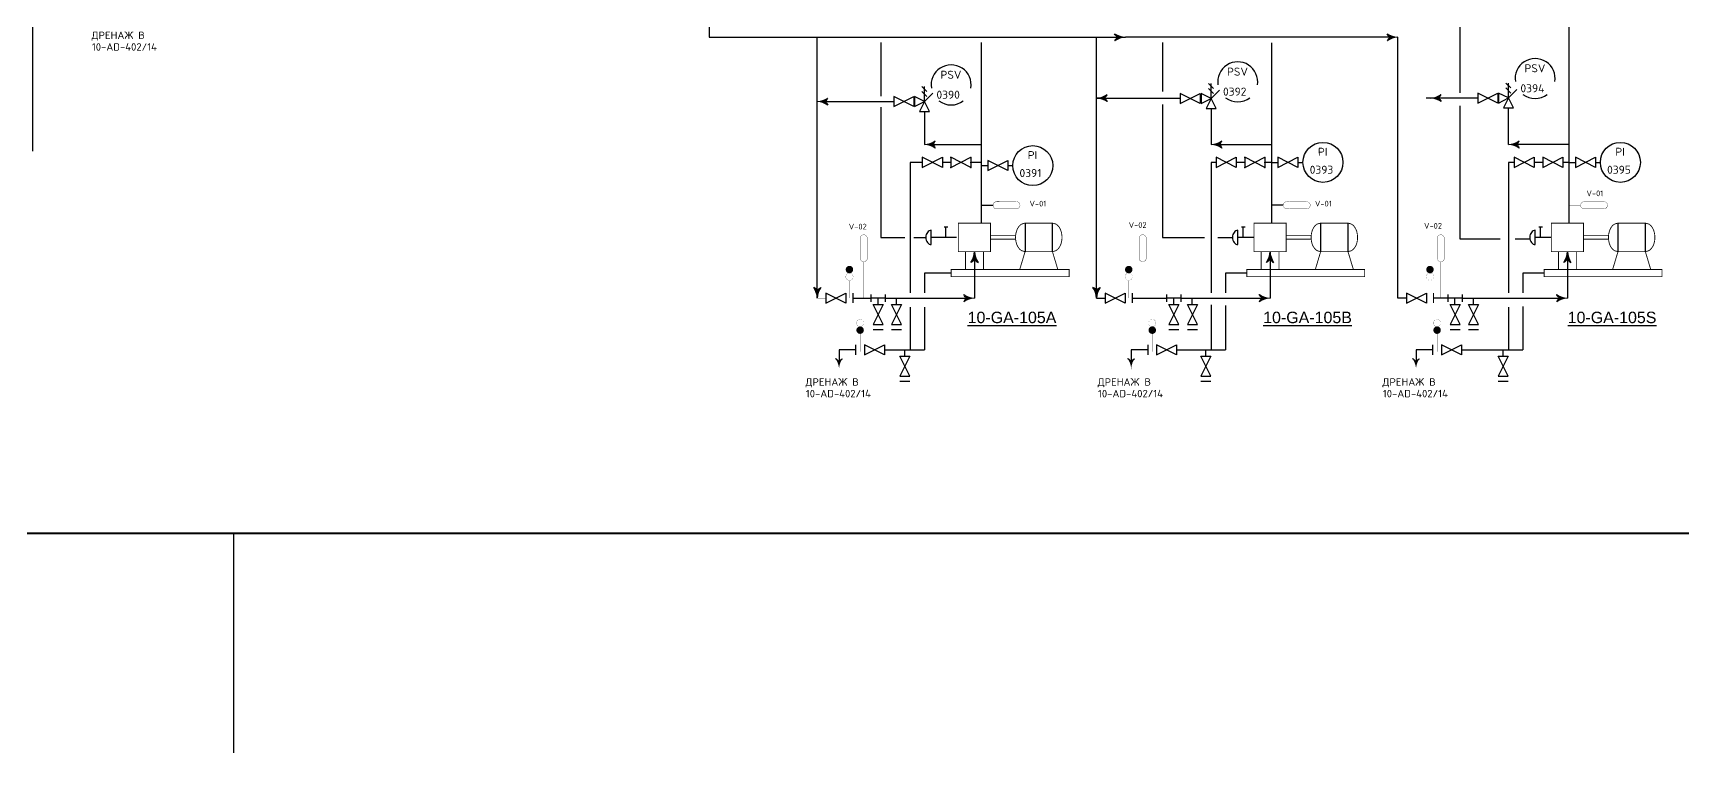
# Model space of a CAD drawing. Extents: x 273 to 369.6, y 155.2 to 188.3.
# Drawn here: x 305.79 to 334.66, y 155.16 to 167.76 of the extents above; entities that cross this region are included whole.
import ezdxf
from ezdxf.enums import TextEntityAlignment as Align

# ---------------------------------------------------------------- set-up
doc = ezdxf.new("R2010")
doc.units = 0
doc.linetypes.add('DASH', pattern=[0.15625, 0.09375, -0.0625])
doc.layers.get('0').update_dxf_attribs({"linetype": 'CONTINUOUS'})
for name, color, linetype in [('IN-ATTRIBS', 7, 'CONTINUOUS'), ('IN-DIM', 163, 'CONTINUOUS'), ('IN-EQUIPMENT', 7, 'CONTINUOUS'), ('IN-INST-TAP', 7, 'CONTINUOUS'), ('IN-MIN-PROC', 7, 'CONTINUOUS'), ('IN-TEXT', 51, 'CONTINUOUS')]:
    doc.layers.add(name, color=color, linetype=linetype)
doc.styles.add('HELV', font='HELV', dxfattribs={"height": 0.15})
doc.styles.add('S1', font='SIMPLEX.shx')
doc.styles.add('SIMPLEX', font='SIMPLEX')

# ---------------------------------------------------------------- blocks, each defined once
blk = doc.blocks.new('VALVTEXT')
at = {"layer": 'IN-ATTRIBS'}
for p in [(0, 0.0625), (0, 0), (0.25, 0.0625), (0.25, 0), (0, -0.0625), (0.25, -0.0625)]:
    blk.add_point(p, dxfattribs=at)
at = {"layer": 'IN-ATTRIBS', "style": 'S1', "flags": 1}
for tag, p in [('IDNUM', (0.125, 0.5625)), ('DWGNO', (0.125, 0.4375)), ('FILENO', (0.125, 0.3125))]:
    blk.add_attdef(tag, text='', height=0.1, dxfattribs=at).set_placement(p, align=Align.CENTER)
at = {"layer": 'IN-ATTRIBS', "style": 'S1'}
for tag, p in [('MODE', (0.125, 0.078125)), ('SIZE', (0.125, -0.1875))]:
    blk.add_attdef(tag, text='', height=0.1, dxfattribs=at).set_placement(p, align=Align.CENTER)

msp = doc.modelspace()

# ---------------------------------------------------------------- linework, layer by layer
at = {"color": 3}
for p, q in [((317.625, 169.521), (317.625, 167.683)), ((332.671, 164.433), (332.671, 168.095)), ((317.625, 167.683), (320.063, 167.683)), ((319.515, 163.245), (319.515, 167.683)), ((320.063, 167.683), (324.529, 167.683)), ((322.39, 164.433), (322.39, 167.591)), ((324.402, 163.245), (324.402, 167.683)), ((324.529, 167.683), (324.906, 167.683)), ((329.346, 167.683), (324.906, 167.683)), ((327.468, 164.433), (327.468, 167.584)), ((329.548, 167.683), (329.346, 167.683)), ((329.673, 163.12), (329.673, 167.683)), ((322.265, 163.808), (322.265, 163.12)), ((327.437, 163.808), (327.437, 163.12)), ((332.64, 163.808), (332.64, 163.12)), ((320.14, 163.12), (320.453, 163.12)), ((320.703, 163.12), (320.453, 163.12)), ((320.703, 163.12), (322.14, 163.12)), ((324.402, 163.12), (324.552, 163.12)), ((325.877, 163.12), (325.627, 163.12)), ((325.877, 163.12), (327.312, 163.12)), ((329.823, 163.12), (329.673, 163.12)), ((330.548, 163.12), (330.298, 163.12)), ((330.798, 163.12), (330.548, 163.12)), ((330.798, 163.12), (332.515, 163.12))]:
    msp.add_line(p, q, dxfattribs=at)
at = {"color": 2}
for p, q in [((326.361, 166.875), (326.449, 166.787)), ((326.405, 166.612), (326.405, 166.875)), ((331.565, 166.883), (331.652, 166.796)), ((331.608, 166.621), (331.608, 166.883)), ((321.215, 166.645), (321.215, 166.47)), ((321.39, 166.558), (321.215, 166.645)), ((321.347, 166.82), (321.434, 166.733)), ((321.347, 166.733), (321.434, 166.645)), ((321.39, 166.558), (321.39, 166.82)), ((326.405, 166.612), (326.23, 166.7)), ((326.23, 166.7), (326.23, 166.525)), ((326.23, 166.525), (326.405, 166.612)), ((326.405, 166.612), (326.317, 166.437)), ((326.361, 166.787), (326.449, 166.7)), ((326.492, 166.437), (326.405, 166.612)), ((331.433, 166.708), (331.433, 166.533)), ((331.608, 166.621), (331.433, 166.708)), ((331.433, 166.533), (331.608, 166.621)), ((331.608, 166.621), (331.521, 166.446)), ((331.565, 166.796), (331.652, 166.708)), ((331.696, 166.446), (331.608, 166.621)), ((321.215, 166.47), (321.39, 166.558)), ((321.39, 166.558), (321.303, 166.383)), ((321.303, 166.383), (321.478, 166.383)), ((321.478, 166.383), (321.39, 166.558)), ((326.317, 166.437), (326.492, 166.437)), ((331.521, 166.446), (331.696, 166.446)), ((321.507, 164.058), (321.507, 164.308)), ((321.734, 164.37), (321.797, 164.37)), ((321.765, 164.183), (321.765, 164.37)), ((326.874, 164.058), (326.874, 164.308)), ((326.937, 164.37), (326.999, 164.37)), ((326.968, 164.183), (326.968, 164.37)), ((332.077, 164.058), (332.077, 164.308)), ((332.14, 164.37), (332.202, 164.37)), ((332.171, 164.183), (332.171, 164.37)), ((321.953, 164.183), (321.507, 164.183)), ((327.156, 164.183), (326.874, 164.183)), ((332.358, 164.183), (332.077, 164.183)), ((320.578, 163.008), (320.578, 163.12)), ((320.903, 163.008), (320.903, 163.12)), ((325.752, 163.008), (325.752, 163.12)), ((326.077, 163.008), (326.077, 163.12)), ((330.673, 163.008), (330.673, 163.12)), ((330.998, 163.008), (330.998, 163.12)), ((320.49, 163.008), (320.665, 163.008)), ((320.665, 163.008), (320.49, 162.658)), ((320.665, 162.658), (320.49, 163.008)), ((320.99, 162.658), (320.815, 163.008)), ((320.99, 163.008), (320.815, 162.658)), ((320.815, 163.008), (320.99, 163.008)), ((325.84, 162.658), (325.665, 163.008)), ((325.84, 163.008), (325.665, 162.658)), ((325.665, 163.008), (325.84, 163.008)), ((325.99, 163.008), (326.165, 163.008)), ((326.165, 163.008), (325.99, 162.658)), ((326.165, 162.658), (325.99, 163.008)), ((330.586, 163.008), (330.761, 163.008)), ((330.761, 163.008), (330.586, 162.658)), ((330.761, 162.658), (330.586, 163.008)), ((331.086, 162.658), (330.911, 163.008)), ((331.086, 163.008), (330.911, 162.658)), ((330.911, 163.008), (331.086, 163.008)), ((320.49, 162.658), (320.665, 162.658)), ((320.49, 162.571), (320.665, 162.571)), ((320.815, 162.658), (320.99, 162.658)), ((320.815, 162.571), (320.99, 162.571)), ((325.665, 162.658), (325.84, 162.658)), ((325.665, 162.571), (325.84, 162.571)), ((325.99, 162.658), (326.165, 162.658)), ((325.99, 162.571), (326.165, 162.571)), ((330.586, 162.658), (330.761, 162.658)), ((330.586, 162.571), (330.761, 162.571)), ((330.911, 162.658), (331.086, 162.658)), ((330.911, 162.571), (331.086, 162.571)), ((320.185, 162.304), (320.185, 162.129)), ((320.34, 162.131), (320.69, 162.306)), ((320.69, 162.131), (320.34, 162.306)), ((320.34, 162.306), (320.34, 162.131)), ((320.69, 162.306), (320.69, 162.131)), ((325.297, 162.304), (325.297, 162.129)), ((325.452, 162.131), (325.802, 162.306)), ((325.802, 162.131), (325.452, 162.306)), ((325.452, 162.306), (325.452, 162.131)), ((325.802, 162.306), (325.802, 162.131)), ((330.281, 162.304), (330.281, 162.129)), ((330.786, 162.131), (330.436, 162.306)), ((330.436, 162.131), (330.786, 162.306)), ((330.436, 162.306), (330.436, 162.131)), ((330.786, 162.306), (330.786, 162.131)), ((320.961, 162.106), (321.136, 162.106)), ((321.136, 162.106), (320.961, 161.756)), ((321.136, 161.756), (320.961, 162.106)), ((321.048, 162.106), (321.048, 162.218)), ((326.401, 161.756), (326.226, 162.106)), ((326.401, 162.106), (326.226, 161.756)), ((326.226, 162.106), (326.401, 162.106)), ((326.314, 162.106), (326.314, 162.218)), ((331.429, 162.106), (331.604, 162.106)), ((331.604, 162.106), (331.429, 161.756)), ((331.604, 161.756), (331.429, 162.106)), ((331.516, 162.106), (331.516, 162.218)), ((320.961, 161.756), (321.136, 161.756)), ((326.226, 161.756), (326.401, 161.756)), ((331.429, 161.756), (331.604, 161.756)), ((320.961, 161.669), (321.136, 161.669)), ((326.226, 161.669), (326.401, 161.669)), ((331.429, 161.669), (331.604, 161.669))]:
    msp.add_line(p, q, dxfattribs=at)
at = {"color": 5}
for p, q in [((324.402, 166.62), (325.867, 166.62)), ((331.071, 166.62), (330.171, 166.62)), ((319.578, 166.558), (320.853, 166.558)), ((321.39, 166.383), (321.39, 165.808)), ((326.406, 166.437), (326.406, 165.808)), ((331.608, 165.808), (331.608, 166.446)), ((321.515, 165.808), (322.39, 165.808)), ((326.531, 165.808), (327.468, 165.808)), ((332.671, 165.808), (331.733, 165.808)), ((321.353, 165.495), (321.14, 165.495)), ((321.14, 165.495), (321.14, 163.214)), ((321.853, 165.495), (321.703, 165.495)), ((322.39, 165.495), (322.203, 165.495)), ((326.493, 165.495), (326.406, 165.495)), ((326.406, 165.495), (326.406, 163.214)), ((326.993, 165.495), (326.843, 165.495)), ((331.708, 165.495), (331.608, 165.495)), ((331.608, 165.495), (331.608, 163.214)), ((332.208, 165.495), (332.058, 165.495)), ((332.671, 165.495), (332.558, 165.495)), ((321.39, 163.558), (321.39, 163.214)), ((321.859, 163.558), (321.39, 163.558)), ((326.656, 163.558), (326.656, 163.213)), ((327.031, 163.558), (326.656, 163.558)), ((331.858, 163.558), (331.858, 163.213)), ((332.233, 163.558), (331.858, 163.558)), ((321.14, 162.964), (321.14, 162.745)), ((321.39, 162.964), (321.39, 162.745)), ((326.406, 163.002), (326.406, 162.218)), ((326.656, 162.991), (326.656, 162.218)), ((331.608, 162.964), (331.608, 162.745)), ((331.858, 162.974), (331.858, 162.745)), ((321.14, 162.745), (321.14, 162.218)), ((321.39, 162.745), (321.39, 162.218)), ((331.608, 162.745), (331.608, 162.218)), ((331.858, 162.745), (331.858, 162.218)), ((319.895, 162.216), (319.895, 161.992)), ((320.185, 162.216), (319.895, 162.216)), ((320.69, 162.218), (321.39, 162.218)), ((325.007, 162.216), (325.007, 161.992)), ((325.297, 162.216), (325.007, 162.216)), ((325.802, 162.218), (326.656, 162.218)), ((330.281, 162.216), (329.991, 162.216)), ((329.991, 162.216), (329.991, 161.992)), ((330.786, 162.218), (331.858, 162.218))]:
    msp.add_line(p, q, dxfattribs=at)
for p, q in [((320.626, 164.183), (321.046, 164.183)), ((321.205, 164.183), (321.414, 164.183)), ((325.555, 164.183), (326.292, 164.183)), ((326.522, 164.183), (326.781, 164.183)), ((330.756, 164.159), (331.461, 164.159)), ((331.723, 164.159), (331.982, 164.159)), ((320.453, 163.183), (320.453, 163.058)), ((320.703, 163.183), (320.703, 163.058)), ((325.627, 163.183), (325.627, 163.058)), ((325.877, 163.183), (325.877, 163.058)), ((330.548, 163.183), (330.548, 163.058)), ((330.798, 163.183), (330.798, 163.058))]:
    msp.add_line(p, q)
at = {"color": 6}
for p, q in [((274.75, 159.013), (352.218, 159.013, -0.005)), ((274.75, 159.002), (352.234, 159.002))]:
    msp.add_line(p, q, dxfattribs=at)
at = {"color": 3}
for points in [[(324.781, 167.683, -0.206864), (324.718, 167.745, -0.206864)], [(329.548, 167.683, -0.206864), (329.486, 167.745, -0.206864)], [(324.906, 167.683, 0.150368), (324.718, 167.62, 0.150368)], [(324.781, 167.683, 0.206864), (324.718, 167.62, 0.206864)], [(329.548, 167.683, 0.206864), (329.486, 167.62, 0.206864)], [(329.673, 167.683, 0.150368), (329.486, 167.62, 0.150368)], [(319.515, 163.245, 0.206864), (319.453, 163.308, 0.206864)], [(319.515, 163.12, 0.150368), (319.453, 163.308, 0.150368)], [(319.515, 163.245, -0.206864), (319.578, 163.308, -0.206864)], [(322.14, 163.12, -0.206864), (322.078, 163.183, -0.206864)], [(322.14, 163.12, 0.206864), (322.078, 163.058, 0.206864)], [(322.265, 163.12, 0.150368), (322.078, 163.058, 0.150368)], [(324.402, 163.245, 0.206864), (324.339, 163.308, 0.206864)], [(324.402, 163.12, 0.150368), (324.339, 163.308, 0.150368)], [(324.402, 163.245, -0.206864), (324.464, 163.308, -0.206864)], [(327.312, 163.12, -0.206864), (327.249, 163.183, -0.206864)], [(327.312, 163.12, 0.206864), (327.249, 163.058, 0.206864)], [(327.437, 163.12, 0.150368), (327.249, 163.058, 0.150368)], [(332.515, 163.12, -0.206864), (332.452, 163.183, -0.206864)], [(332.515, 163.12, 0.206864), (332.452, 163.058, 0.206864)], [(332.64, 163.12, 0.150368), (332.452, 163.058, 0.150368)]]:
    msp.add_lwpolyline(points, format="xyb", dxfattribs=at)
at = {"color": 5}
for points in [[(319.513, 166.558, 0.150368), (319.7, 166.62, 0.150368)], [(319.638, 166.558, 0.206864), (319.7, 166.62, 0.206864)], [(324.402, 166.62, 0.150368), (324.589, 166.683, 0.150368)], [(324.527, 166.62, 0.206864), (324.589, 166.683, 0.206864)], [(324.527, 166.62, -0.206864), (324.589, 166.558, -0.206864)], [(330.243, 166.62, 0.150368), (330.431, 166.683, 0.150368)], [(330.368, 166.62, 0.206864), (330.431, 166.683, 0.206864)], [(330.368, 166.62, -0.206864), (330.431, 166.558, -0.206864)], [(319.638, 166.558, -0.206864), (319.7, 166.495, -0.206864)], [(321.39, 165.808, 0.150368), (321.578, 165.87, 0.150368)], [(321.515, 165.808, 0.206864), (321.578, 165.87, 0.206864)], [(321.515, 165.808, -0.206864), (321.578, 165.745, -0.206864)], [(326.406, 165.808, 0.150368), (326.593, 165.87, 0.150368)], [(326.531, 165.808, 0.206864), (326.593, 165.87, 0.206864)], [(326.531, 165.808, -0.206864), (326.593, 165.745, -0.206864)], [(331.608, 165.808, 0.150368), (331.796, 165.87, 0.150368)], [(331.733, 165.808, 0.206864), (331.796, 165.87, 0.206864)], [(331.733, 165.808, -0.206864), (331.796, 165.745, -0.206864)], [(319.895, 161.999, 0.206864), (319.833, 162.061, 0.206864)], [(319.895, 161.999, -0.206864), (319.958, 162.061, -0.206864)], [(325.007, 161.999, 0.206864), (324.945, 162.061, 0.206864)], [(325.007, 161.999, -0.206864), (325.07, 162.061, -0.206864)], [(329.991, 161.999, 0.206864), (329.929, 162.061, 0.206864)], [(329.991, 161.999, -0.206864), (330.054, 162.061, -0.206864)]]:
    msp.add_lwpolyline(points, format="xyb", dxfattribs=at)
at = {"color": 2}
for points in [[(320.853, 166.47), (321.203, 166.645), (321.203, 166.47), (320.853, 166.645)], [(325.867, 166.525), (326.217, 166.7), (326.217, 166.525), (325.867, 166.7)], [(331.071, 166.533), (331.421, 166.708), (331.421, 166.533), (331.071, 166.708)], [(321.353, 165.408), (321.703, 165.583), (321.703, 165.408), (321.353, 165.583)], [(321.853, 165.408), (322.203, 165.583), (322.203, 165.408), (321.853, 165.583)], [(322.498, 165.35), (322.848, 165.525), (322.848, 165.35), (322.498, 165.525)], [(326.493, 165.408), (326.843, 165.583), (326.843, 165.408), (326.493, 165.583)], [(326.993, 165.408), (327.343, 165.583), (327.343, 165.408), (326.993, 165.583)], [(327.576, 165.408), (327.926, 165.583), (327.926, 165.408), (327.576, 165.583)], [(331.708, 165.408), (332.058, 165.583), (332.058, 165.408), (331.708, 165.583)], [(332.208, 165.408), (332.558, 165.583), (332.558, 165.408), (332.208, 165.583)], [(332.779, 165.408), (333.129, 165.583), (333.129, 165.408), (332.779, 165.583)], [(319.665, 163.033), (320.015, 163.208), (320.015, 163.033), (319.665, 163.208)], [(324.552, 163.033), (324.902, 163.208), (324.902, 163.033), (324.552, 163.208)], [(329.823, 163.033), (330.173, 163.208), (330.173, 163.033), (329.823, 163.208)]]:
    msp.add_lwpolyline(points, close=True, dxfattribs=at)
for points in [[(321.507, 164.308, 0.126822), (321.473, 164.299, 0.10607), (321.441, 164.271, 0.085783), (321.421, 164.232, 0.075445), (321.414, 164.183, 0.075445), (321.421, 164.134, 0.085783), (321.441, 164.095, 0.10607), (321.473, 164.067, 0.126822), (321.507, 164.058, 0.126822)], [(326.874, 164.308, 0.126822), (326.84, 164.299, 0.10607), (326.808, 164.271, 0.085783), (326.788, 164.232, 0.075445), (326.781, 164.183, 0.075445), (326.788, 164.134, 0.085783), (326.808, 164.095, 0.10607), (326.84, 164.067, 0.126822), (326.874, 164.058, 0.126822)], [(332.077, 164.308, 0.126822), (332.043, 164.299, 0.10607), (332.011, 164.271, 0.085783), (331.991, 164.232, 0.075445), (331.983, 164.183, 0.075445), (331.991, 164.134, 0.085783), (332.011, 164.095, 0.10607), (332.043, 164.067, 0.126822), (332.077, 164.058, 0.126822)]]:
    msp.add_lwpolyline(points, format="xyb", dxfattribs=at)
for points in [[(322.265, 163.808, -0.206864), (322.203, 163.745, -0.206864)], [(322.265, 163.933, 0.150368), (322.328, 163.745, 0.150368)], [(322.265, 163.808, 0.206864), (322.328, 163.745, 0.206864)], [(327.437, 163.808, -0.206864), (327.374, 163.745, -0.206864)], [(327.437, 163.933, 0.150368), (327.499, 163.745, 0.150368)], [(327.437, 163.808, 0.206864), (327.499, 163.745, 0.206864)], [(332.64, 163.808, -0.206864), (332.577, 163.745, -0.206864)], [(332.64, 163.933, 0.150368), (332.702, 163.745, 0.150368)], [(332.64, 163.808, 0.206864), (332.702, 163.745, 0.206864)]]:
    msp.add_lwpolyline(points, format="xyb")
for points, const_width in [([(320.045, 163.62, 1), (320.11, 163.62, 1)], 0.065), ([(320.014, 163.495, 1), (320.142, 163.495, 1)], 0.0025), ([(324.932, 163.62, 1), (324.997, 163.62, 1)], 0.065), ([(324.9, 163.495, 1), (325.028, 163.495, 1)], 0.0025), ([(330.203, 163.62, 1), (330.268, 163.62, 1)], 0.065), ([(330.172, 163.495, 1), (330.3, 163.495, 1)], 0.0025), ([(320.328, 162.685, 1), (320.201, 162.685, 1)], 0.0025), ([(320.297, 162.56, 1), (320.232, 162.56, 1)], 0.065), ([(325.44, 162.685, 1), (325.312, 162.685, 1)], 0.0025), ([(325.409, 162.56, 1), (325.344, 162.56, 1)], 0.065), ([(330.424, 162.685, 1), (330.296, 162.685, 1)], 0.0025), ([(330.392, 162.56, 1), (330.327, 162.56, 1)], 0.065)]:
    msp.add_lwpolyline(points, format="xyb", close=True, dxfattribs=dict(at, const_width=const_width))
for points, const_width in [([(320.078, 163.433), (320.078, 163.12)], 0.005), ([(324.964, 163.433), (324.964, 163.12)], 0.005), ([(330.236, 163.433), (330.236, 163.12)], 0.005), ([(320.14, 163.208), (320.14, 163.033)], 0.021), ([(325.027, 163.208), (325.027, 163.033)], 0.021), ([(330.298, 163.208), (330.298, 163.033)], 0.021), ([(320.264, 162.498), (320.264, 162.185)], 0.005), ([(325.376, 162.498), (325.376, 162.185)], 0.005), ([(330.36, 162.498), (330.36, 162.185)], 0.005)]:
    msp.add_lwpolyline(points, dxfattribs=dict(at, const_width=const_width))
at = {"color": 3, "const_width": 0.005}
msp.add_lwpolyline([(319.515, 163.12), (319.665, 163.12)], dxfattribs=at)
for centre in [(323.286, 165.438), (328.363, 165.495), (333.566, 165.495)]:
    msp.add_circle(centre, 0.35)
at = {"color": 3}
for centre, start, end in [((324.913, 168.019), 234.4623, 268.6678), ((329.681, 168.019), 234.4623, 268.6678), ((319.851, 163.113), 144.4623, 178.6678), ((322.273, 163.456), 234.4623, 268.6678), ((324.738, 163.113), 144.4623, 178.6678), ((327.445, 163.456), 234.4623, 268.6678), ((332.647, 163.456), 234.4623, 268.6678)]:
    msp.add_arc(centre, 0.336, start, end, dxfattribs=at)
for centre, radius, start, end in [((321.857, 166.849), 0.35, 351.1529, 188.8471), ((326.871, 166.903), 0.35, 351.1529, 188.8471), ((332.075, 166.961), 0.35, 351.1529, 188.8471), ((326.871, 166.903), 0.35, 232.6037, 307.3963), ((332.075, 166.961), 0.35, 232.6037, 307.3963), ((321.857, 166.849), 0.35, 232.6037, 307.3963), ((321.929, 163.941), 0.336, 324.4623, 358.6678), ((327.101, 163.941), 0.336, 324.4623, 358.6678), ((332.304, 163.941), 0.336, 324.4623, 358.6678)]:
    msp.add_arc(centre, radius, start, end)
at = {"color": 5}
for centre in [(324.394, 166.284), (330.235, 166.284), (319.505, 166.222), (321.383, 165.472), (326.398, 165.472), (331.601, 165.472)]:
    msp.add_arc(centre, 0.336, 54.4623, 88.6678, dxfattribs=at)
at = {"color": 3}
for points in [[(324.752, 167.724), (324.726, 167.729), (324.718, 167.745)], [(329.52, 167.724), (329.494, 167.729), (329.486, 167.745)], [(324.752, 167.642), (324.726, 167.637), (324.718, 167.62)], [(324.788, 167.707), (324.737, 167.714), (324.752, 167.724), (324.726, 167.729)], [(324.788, 167.659), (324.737, 167.651), (324.752, 167.642), (324.726, 167.637)], [(324.826, 167.694), (324.75, 167.702), (324.788, 167.707), (324.737, 167.714)], [(324.826, 167.672), (324.75, 167.664), (324.788, 167.659), (324.737, 167.651)], [(324.866, 167.686), (324.764, 167.691), (324.826, 167.694), (324.75, 167.702)], [(324.866, 167.68), (324.764, 167.675), (324.826, 167.672), (324.75, 167.664)], [(324.906, 167.683), (324.781, 167.683), (324.866, 167.686), (324.764, 167.691)], [(324.906, 167.683), (324.781, 167.683), (324.866, 167.68), (324.764, 167.675)], [(329.52, 167.642), (329.494, 167.637), (329.486, 167.62)], [(329.556, 167.707), (329.505, 167.714), (329.52, 167.724), (329.494, 167.729)], [(329.556, 167.659), (329.505, 167.651), (329.52, 167.642), (329.494, 167.637)], [(329.594, 167.694), (329.517, 167.702), (329.556, 167.707), (329.505, 167.714)], [(329.594, 167.672), (329.517, 167.664), (329.556, 167.659), (329.505, 167.651)], [(329.634, 167.686), (329.532, 167.691), (329.594, 167.694), (329.517, 167.702)], [(329.634, 167.68), (329.532, 167.675), (329.594, 167.672), (329.517, 167.664)], [(329.673, 167.683), (329.548, 167.683), (329.634, 167.686), (329.532, 167.691)], [(329.673, 167.683), (329.548, 167.683), (329.634, 167.68), (329.532, 167.675)], [(319.474, 163.274), (319.469, 163.3), (319.453, 163.308)], [(319.491, 163.238), (319.484, 163.289), (319.474, 163.274), (319.469, 163.3)], [(319.504, 163.2), (319.497, 163.276), (319.491, 163.238), (319.484, 163.289)], [(319.512, 163.16), (319.507, 163.262), (319.504, 163.2), (319.497, 163.276)], [(319.515, 163.12), (319.515, 163.245), (319.512, 163.16), (319.507, 163.262)], [(319.515, 163.12), (319.515, 163.245), (319.519, 163.16), (319.523, 163.262)], [(319.519, 163.16), (319.523, 163.262), (319.527, 163.2), (319.534, 163.276)], [(319.527, 163.2), (319.534, 163.276), (319.539, 163.238), (319.547, 163.289)], [(319.539, 163.238), (319.547, 163.289), (319.557, 163.274), (319.562, 163.3)], [(319.557, 163.274), (319.562, 163.3), (319.578, 163.308)], [(322.112, 163.162), (322.086, 163.167), (322.078, 163.183)], [(322.148, 163.144), (322.096, 163.152), (322.112, 163.162), (322.086, 163.167)], [(322.186, 163.132), (322.109, 163.139), (322.148, 163.144), (322.096, 163.152)], [(322.225, 163.124), (322.124, 163.128), (322.186, 163.132), (322.109, 163.139)], [(322.225, 163.117), (322.124, 163.112), (322.186, 163.109), (322.109, 163.102)], [(322.265, 163.12), (322.14, 163.12), (322.225, 163.124), (322.124, 163.128)], [(322.265, 163.12), (322.14, 163.12), (322.225, 163.117), (322.124, 163.112)], [(324.361, 163.274), (324.356, 163.3), (324.339, 163.308)], [(324.378, 163.238), (324.37, 163.289), (324.361, 163.274), (324.356, 163.3)], [(324.39, 163.2), (324.383, 163.276), (324.378, 163.238), (324.37, 163.289)], [(324.398, 163.16), (324.394, 163.262), (324.39, 163.2), (324.383, 163.276)], [(324.402, 163.12), (324.402, 163.245), (324.398, 163.16), (324.394, 163.262)], [(324.402, 163.12), (324.402, 163.245), (324.405, 163.16), (324.41, 163.262)], [(324.405, 163.16), (324.41, 163.262), (324.413, 163.2), (324.42, 163.276)], [(324.413, 163.2), (324.42, 163.276), (324.426, 163.238), (324.433, 163.289)], [(324.426, 163.238), (324.433, 163.289), (324.443, 163.274), (324.448, 163.3)], [(324.443, 163.274), (324.448, 163.3), (324.464, 163.308)], [(327.283, 163.162), (327.257, 163.167), (327.249, 163.183)], [(327.32, 163.144), (327.268, 163.152), (327.283, 163.162), (327.257, 163.167)], [(327.358, 163.132), (327.281, 163.139), (327.32, 163.144), (327.268, 163.152)], [(327.397, 163.124), (327.296, 163.128), (327.358, 163.132), (327.281, 163.139)], [(327.397, 163.117), (327.296, 163.112), (327.358, 163.109), (327.281, 163.102)], [(327.437, 163.12), (327.312, 163.12), (327.397, 163.124), (327.296, 163.128)], [(327.437, 163.12), (327.312, 163.12), (327.397, 163.117), (327.296, 163.112)], [(332.486, 163.162), (332.46, 163.167), (332.452, 163.183)], [(332.522, 163.144), (332.471, 163.152), (332.486, 163.162), (332.46, 163.167)], [(332.56, 163.132), (332.484, 163.139), (332.522, 163.144), (332.471, 163.152)], [(332.6, 163.124), (332.498, 163.128), (332.56, 163.132), (332.484, 163.139)], [(332.6, 163.117), (332.498, 163.112), (332.56, 163.109), (332.484, 163.102)], [(332.64, 163.12), (332.515, 163.12), (332.6, 163.124), (332.498, 163.128)], [(332.64, 163.12), (332.515, 163.12), (332.6, 163.117), (332.498, 163.112)], [(322.112, 163.079), (322.086, 163.074), (322.078, 163.058)], [(322.148, 163.096), (322.096, 163.089), (322.112, 163.079), (322.086, 163.074)], [(322.186, 163.109), (322.109, 163.102), (322.148, 163.096), (322.096, 163.089)], [(327.283, 163.079), (327.257, 163.074), (327.249, 163.058)], [(327.32, 163.096), (327.268, 163.089), (327.283, 163.079), (327.257, 163.074)], [(327.358, 163.109), (327.281, 163.102), (327.32, 163.096), (327.268, 163.089)], [(332.486, 163.079), (332.46, 163.074), (332.452, 163.058)], [(332.522, 163.096), (332.471, 163.089), (332.486, 163.079), (332.46, 163.074)], [(332.56, 163.109), (332.484, 163.102), (332.522, 163.096), (332.471, 163.089)]]:
    msp.add_solid(points, dxfattribs=at)
at = {"color": 5}
for points in [[(319.592, 166.569), (319.669, 166.577), (319.63, 166.582), (319.682, 166.589)], [(319.63, 166.582), (319.682, 166.589), (319.666, 166.599), (319.692, 166.604)], [(319.666, 166.599), (319.692, 166.604), (319.7, 166.62)], [(324.402, 166.62), (324.527, 166.62), (324.442, 166.624), (324.543, 166.628)], [(324.402, 166.62), (324.527, 166.62), (324.442, 166.617), (324.543, 166.612)], [(324.442, 166.624), (324.543, 166.628), (324.481, 166.632), (324.558, 166.639)], [(324.442, 166.617), (324.543, 166.612), (324.481, 166.609), (324.558, 166.602)], [(324.481, 166.632), (324.558, 166.639), (324.519, 166.644), (324.571, 166.652)], [(324.481, 166.609), (324.558, 166.602), (324.519, 166.596), (324.571, 166.589)], [(324.519, 166.644), (324.571, 166.652), (324.555, 166.662), (324.581, 166.667)], [(324.519, 166.596), (324.571, 166.589), (324.555, 166.579), (324.581, 166.574)], [(324.555, 166.662), (324.581, 166.667), (324.589, 166.683)], [(330.243, 166.62), (330.368, 166.62), (330.283, 166.624), (330.384, 166.628)], [(330.243, 166.62), (330.368, 166.62), (330.283, 166.617), (330.384, 166.612)], [(330.283, 166.624), (330.384, 166.628), (330.322, 166.632), (330.399, 166.639)], [(330.283, 166.617), (330.384, 166.612), (330.322, 166.609), (330.399, 166.602)], [(330.322, 166.632), (330.399, 166.639), (330.36, 166.644), (330.412, 166.652)], [(330.322, 166.609), (330.399, 166.602), (330.36, 166.596), (330.412, 166.589)], [(330.36, 166.644), (330.412, 166.652), (330.397, 166.662), (330.423, 166.667)], [(330.36, 166.596), (330.412, 166.589), (330.397, 166.579), (330.423, 166.574)], [(330.397, 166.662), (330.423, 166.667), (330.431, 166.683)], [(319.513, 166.558), (319.638, 166.558), (319.553, 166.561), (319.654, 166.566)], [(319.513, 166.558), (319.638, 166.558), (319.553, 166.555), (319.654, 166.55)], [(319.553, 166.561), (319.654, 166.566), (319.592, 166.569), (319.669, 166.577)], [(319.553, 166.555), (319.654, 166.55), (319.592, 166.547), (319.669, 166.539)], [(319.592, 166.547), (319.669, 166.539), (319.63, 166.534), (319.682, 166.526)], [(319.63, 166.534), (319.682, 166.526), (319.666, 166.517), (319.692, 166.512)], [(319.666, 166.517), (319.692, 166.512), (319.7, 166.495)], [(324.555, 166.579), (324.581, 166.574), (324.589, 166.558)], [(330.397, 166.579), (330.423, 166.574), (330.431, 166.558)], [(321.39, 165.808), (321.515, 165.808), (321.43, 165.811), (321.532, 165.816)], [(321.39, 165.808), (321.515, 165.808), (321.43, 165.805), (321.532, 165.8)], [(321.43, 165.811), (321.532, 165.816), (321.47, 165.819), (321.546, 165.827)], [(321.43, 165.805), (321.532, 165.8), (321.47, 165.797), (321.546, 165.789)], [(321.47, 165.819), (321.546, 165.827), (321.508, 165.832), (321.559, 165.839)], [(321.47, 165.797), (321.546, 165.789), (321.508, 165.784), (321.559, 165.776)], [(321.508, 165.832), (321.559, 165.839), (321.544, 165.849), (321.57, 165.854)], [(321.508, 165.784), (321.559, 165.776), (321.544, 165.767), (321.57, 165.762)], [(321.544, 165.849), (321.57, 165.854), (321.578, 165.87)], [(321.544, 165.767), (321.57, 165.762), (321.578, 165.745)], [(326.406, 165.808), (326.531, 165.808), (326.446, 165.811), (326.547, 165.816)], [(326.406, 165.808), (326.531, 165.808), (326.446, 165.805), (326.547, 165.8)], [(326.446, 165.811), (326.547, 165.816), (326.485, 165.819), (326.562, 165.827)], [(326.446, 165.805), (326.547, 165.8), (326.485, 165.797), (326.562, 165.789)], [(326.485, 165.819), (326.562, 165.827), (326.523, 165.832), (326.574, 165.839)], [(326.485, 165.797), (326.562, 165.789), (326.523, 165.784), (326.574, 165.776)], [(326.523, 165.832), (326.574, 165.839), (326.559, 165.849), (326.585, 165.854)], [(326.523, 165.784), (326.574, 165.776), (326.559, 165.767), (326.585, 165.762)], [(326.559, 165.849), (326.585, 165.854), (326.593, 165.87)], [(326.559, 165.767), (326.585, 165.762), (326.593, 165.745)], [(331.608, 165.808), (331.733, 165.808), (331.648, 165.811), (331.75, 165.816)], [(331.608, 165.808), (331.733, 165.808), (331.648, 165.805), (331.75, 165.8)], [(331.648, 165.811), (331.75, 165.816), (331.688, 165.819), (331.764, 165.827)], [(331.648, 165.805), (331.75, 165.8), (331.688, 165.797), (331.764, 165.789)], [(331.688, 165.819), (331.764, 165.827), (331.726, 165.832), (331.777, 165.839)], [(331.688, 165.797), (331.764, 165.789), (331.726, 165.784), (331.777, 165.776)], [(331.726, 165.832), (331.777, 165.839), (331.762, 165.849), (331.788, 165.854)], [(331.726, 165.784), (331.777, 165.776), (331.762, 165.767), (331.788, 165.762)], [(331.762, 165.849), (331.788, 165.854), (331.796, 165.87)], [(331.762, 165.767), (331.788, 165.762), (331.796, 165.745)], [(319.854, 162.027), (319.849, 162.053), (319.833, 162.061)], [(319.871, 161.991), (319.864, 162.043), (319.854, 162.027), (319.849, 162.053)], [(319.884, 161.953), (319.877, 162.03), (319.871, 161.991), (319.864, 162.043)], [(319.892, 161.914), (319.887, 162.015), (319.884, 161.953), (319.877, 162.03)], [(319.895, 161.874), (319.895, 161.999), (319.892, 161.914), (319.887, 162.015)], [(319.895, 161.874), (319.895, 161.999), (319.899, 161.914), (319.903, 162.015)], [(319.899, 161.914), (319.903, 162.015), (319.907, 161.953), (319.914, 162.03)], [(319.907, 161.953), (319.914, 162.03), (319.919, 161.991), (319.927, 162.043)], [(319.919, 161.991), (319.927, 162.043), (319.937, 162.027), (319.942, 162.053)], [(319.937, 162.027), (319.942, 162.053), (319.958, 162.061)], [(324.966, 162.027), (324.961, 162.053), (324.945, 162.061)], [(324.983, 161.991), (324.976, 162.043), (324.966, 162.027), (324.961, 162.053)], [(324.996, 161.953), (324.989, 162.03), (324.983, 161.991), (324.976, 162.043)], [(325.004, 161.914), (324.999, 162.015), (324.996, 161.953), (324.989, 162.03)], [(325.007, 161.874), (325.007, 161.999), (325.004, 161.914), (324.999, 162.015)], [(325.007, 161.874), (325.007, 161.999), (325.011, 161.914), (325.015, 162.015)], [(325.011, 161.914), (325.015, 162.015), (325.019, 161.953), (325.026, 162.03)], [(325.019, 161.953), (325.026, 162.03), (325.031, 161.991), (325.039, 162.043)], [(325.031, 161.991), (325.039, 162.043), (325.049, 162.027), (325.054, 162.053)], [(325.049, 162.027), (325.054, 162.053), (325.07, 162.061)], [(329.95, 162.027), (329.945, 162.053), (329.929, 162.061)], [(329.967, 161.991), (329.96, 162.043), (329.95, 162.027), (329.945, 162.053)], [(329.98, 161.953), (329.972, 162.03), (329.967, 161.991), (329.96, 162.043)], [(329.988, 161.914), (329.983, 162.015), (329.98, 161.953), (329.972, 162.03)], [(329.991, 161.874), (329.991, 161.999), (329.988, 161.914), (329.983, 162.015)], [(329.991, 161.874), (329.991, 161.999), (329.994, 161.914), (329.999, 162.015)], [(329.994, 161.914), (329.999, 162.015), (330.002, 161.953), (330.01, 162.03)], [(330.002, 161.953), (330.01, 162.03), (330.015, 161.991), (330.023, 162.043)], [(330.015, 161.991), (330.023, 162.043), (330.032, 162.027), (330.037, 162.053)], [(330.032, 162.027), (330.037, 162.053), (330.054, 162.061)]]:
    msp.add_solid(points, dxfattribs=at)
for points in [[(322.224, 163.779), (322.219, 163.753), (322.203, 163.745)], [(322.241, 163.816), (322.234, 163.764), (322.224, 163.779), (322.219, 163.753)], [(322.254, 163.854), (322.247, 163.777), (322.241, 163.816), (322.234, 163.764)], [(322.262, 163.893), (322.257, 163.792), (322.254, 163.854), (322.247, 163.777)], [(322.265, 163.933), (322.265, 163.808), (322.262, 163.893), (322.257, 163.792)], [(322.265, 163.933), (322.265, 163.808), (322.269, 163.893), (322.273, 163.792)], [(322.269, 163.893), (322.273, 163.792), (322.277, 163.854), (322.284, 163.777)], [(322.277, 163.854), (322.284, 163.777), (322.289, 163.816), (322.297, 163.764)], [(322.289, 163.816), (322.297, 163.764), (322.307, 163.779), (322.312, 163.753)], [(322.307, 163.779), (322.312, 163.753), (322.328, 163.745)], [(327.396, 163.779), (327.391, 163.753), (327.374, 163.745)], [(327.413, 163.816), (327.405, 163.764), (327.396, 163.779), (327.391, 163.753)], [(327.425, 163.854), (327.418, 163.777), (327.413, 163.816), (327.405, 163.764)], [(327.434, 163.893), (327.429, 163.792), (327.425, 163.854), (327.418, 163.777)], [(327.437, 163.933), (327.437, 163.808), (327.434, 163.893), (327.429, 163.792)], [(327.437, 163.933), (327.437, 163.808), (327.44, 163.893), (327.445, 163.792)], [(327.44, 163.893), (327.445, 163.792), (327.448, 163.854), (327.455, 163.777)], [(327.448, 163.854), (327.455, 163.777), (327.461, 163.816), (327.468, 163.764)], [(327.461, 163.816), (327.468, 163.764), (327.478, 163.779), (327.483, 163.753)], [(327.478, 163.779), (327.483, 163.753), (327.499, 163.745)], [(332.598, 163.779), (332.593, 163.753), (332.577, 163.745)], [(332.616, 163.816), (332.608, 163.764), (332.598, 163.779), (332.593, 163.753)], [(332.628, 163.854), (332.621, 163.777), (332.616, 163.816), (332.608, 163.764)], [(332.636, 163.893), (332.632, 163.792), (332.628, 163.854), (332.621, 163.777)], [(332.64, 163.933), (332.64, 163.808), (332.636, 163.893), (332.632, 163.792)], [(332.64, 163.933), (332.64, 163.808), (332.643, 163.893), (332.648, 163.792)], [(332.643, 163.893), (332.648, 163.792), (332.651, 163.854), (332.658, 163.777)], [(332.651, 163.854), (332.658, 163.777), (332.664, 163.816), (332.671, 163.764)], [(332.664, 163.816), (332.671, 163.764), (332.681, 163.779), (332.686, 163.753)], [(332.681, 163.779), (332.686, 163.753), (332.702, 163.745)]]:
    msp.add_solid(points)
at = {"layer": 'IN-DIM', "color": 7, "linetype": 'CONTINUOUS'}
msp.add_line((327.668, 164.745), (327.47, 164.745), dxfattribs=at)
at = {"layer": 'IN-EQUIPMENT', "color": 6}
for p, q in [((323.151, 164.433), (323.151, 163.933)), ((323.63, 163.933), (323.63, 164.433)), ((328.322, 164.433), (328.322, 163.933)), ((328.801, 163.933), (328.801, 164.433)), ((333.525, 164.433), (333.525, 163.933)), ((334.004, 163.933), (334.004, 164.433))]:
    msp.add_line(p, q, dxfattribs=at)
at = {"layer": 'IN-EQUIPMENT', "color": 6, "const_width": 0.015}
for points in [[(321.984, 163.933), (322.547, 163.933), (322.547, 164.433), (321.984, 164.433)], [(327.156, 163.933), (327.718, 163.933), (327.718, 164.433), (327.156, 164.433)], [(332.358, 163.933), (332.921, 163.933), (332.921, 164.433), (332.358, 164.433)], [(321.859, 163.495), (323.922, 163.495), (323.922, 163.62), (321.859, 163.62)], [(327.031, 163.495), (329.093, 163.495), (329.093, 163.62), (327.031, 163.62)], [(332.233, 163.495), (334.296, 163.495), (334.296, 163.62), (332.233, 163.62)]]:
    msp.add_lwpolyline(points, close=True, dxfattribs=at)
for points in [[(323.151, 164.433), (323.091, 164.416, 0.107118), (323.033, 164.36, 0.079807), (322.998, 164.282, 0.067453), (322.984, 164.183, 0.067453), (322.998, 164.083, 0.079807), (323.033, 164.006, 0.107118), (323.091, 163.95), (323.151, 163.933), (323.63, 163.933), (323.69, 163.95, 0.107118), (323.748, 164.006, 0.079807), (323.783, 164.083, 0.067453), (323.797, 164.183, 0.067453), (323.783, 164.282, 0.079807), (323.748, 164.36, 0.107118), (323.69, 164.416), (323.63, 164.433)], [(328.322, 164.433), (328.262, 164.416, 0.107118), (328.204, 164.36, 0.079807), (328.169, 164.282, 0.067453), (328.156, 164.183, 0.067453), (328.169, 164.083, 0.079807), (328.204, 164.006, 0.107118), (328.262, 163.95), (328.322, 163.933), (328.801, 163.933), (328.861, 163.95, 0.107118), (328.919, 164.006, 0.079807), (328.955, 164.083, 0.067453), (328.968, 164.183, 0.067453), (328.955, 164.282, 0.079807), (328.919, 164.36, 0.107118), (328.861, 164.416), (328.801, 164.433)], [(333.525, 164.433), (333.465, 164.416, 0.107118), (333.407, 164.36, 0.079807), (333.372, 164.282, 0.067453), (333.358, 164.183, 0.067453), (333.372, 164.083, 0.079807), (333.407, 164.006, 0.107118), (333.465, 163.95), (333.525, 163.933), (334.004, 163.933), (334.064, 163.95, 0.107118), (334.122, 164.006, 0.079807), (334.157, 164.083, 0.067453), (334.171, 164.183, 0.067453), (334.157, 164.282, 0.079807), (334.122, 164.36, 0.107118), (334.064, 164.416), (334.004, 164.433)]]:
    msp.add_lwpolyline(points, format="xyb", close=True, dxfattribs=at)
for points in [[(322.989, 164.214), (322.547, 164.214)], [(322.989, 164.152), (322.547, 164.152)], [(328.161, 164.214), (327.718, 164.214)], [(328.161, 164.152), (327.718, 164.152)], [(333.364, 164.214), (332.921, 164.214)], [(333.364, 164.152), (332.921, 164.152)], [(322.109, 163.933), (322.109, 163.62)], [(322.422, 163.933), (322.422, 163.62)], [(323.151, 163.933), (323.057, 163.62)], [(323.63, 163.933), (323.724, 163.62)], [(327.281, 163.933), (327.281, 163.62)], [(327.593, 163.933), (327.593, 163.62)], [(328.322, 163.933), (328.229, 163.62)], [(328.801, 163.933), (328.895, 163.62)], [(332.483, 163.933), (332.483, 163.62)], [(332.796, 163.933), (332.796, 163.62)], [(333.525, 163.933), (333.431, 163.62)], [(334.004, 163.933), (334.098, 163.62)]]:
    msp.add_lwpolyline(points, dxfattribs=at)
at = {"layer": 'IN-INST-TAP', "color": 7}
for p, q in [((321.39, 166.558), (321.537, 166.706)), ((326.405, 166.612), (326.551, 166.76)), ((331.608, 166.621), (331.755, 166.769)), ((322.848, 165.438), (322.936, 165.438)), ((327.926, 165.495), (328.013, 165.495)), ((333.129, 165.495), (333.216, 165.495))]:
    msp.add_line(p, q, dxfattribs=at)
at = {"layer": 'IN-MIN-PROC', "color": 3}
for p, q in [((305.792, 165.688), (305.792, 176.236)), ((325.027, 163.12), (325.627, 163.12))]:
    msp.add_line(p, q, dxfattribs=at)
at = {"layer": 'IN-MIN-PROC', "color": 7}
for p, q in [((330.756, 170.022), (330.756, 167.745)), ((330.756, 167.745), (330.756, 166.712)), ((320.626, 167.594), (320.626, 166.652)), ((325.555, 167.594), (325.555, 166.736)), ((320.626, 166.462), (320.626, 164.183)), ((325.555, 166.506), (325.555, 164.183)), ((330.756, 166.482), (330.756, 164.159)), ((322.39, 165.438), (322.498, 165.438)), ((327.468, 165.495), (327.576, 165.495)), ((322.39, 164.745), (322.59, 164.745))]:
    msp.add_line(p, q, dxfattribs=at)
at = {"layer": 'IN-MIN-PROC', "color": 5}
for p, q in [((327.468, 165.495), (327.343, 165.495)), ((332.671, 165.495), (332.779, 165.495))]:
    msp.add_line(p, q, dxfattribs=at)
at = {"layer": 'IN-MIN-PROC', "color": 7, "linetype": 'CONTINUOUS'}
msp.add_line((309.303, 159.013), (309.303, 155.165), dxfattribs=at)
at = {"layer": 'IN-MIN-PROC', "color": 7, "const_width": 0.005}
for points in [[(322.7, 164.682), (322.653, 164.682, -1), (322.653, 164.807), (322.7, 164.807)], [(322.7, 164.682), (322.653, 164.682, -1), (322.653, 164.807), (322.7, 164.807)], [(322.7, 164.808), (322.653, 164.808, 1), (322.653, 164.683), (322.7, 164.683)], [(322.953, 164.683), (323, 164.683, 1), (323, 164.808), (322.953, 164.808)], [(327.777, 164.808), (327.731, 164.808, 1), (327.731, 164.683), (327.777, 164.683)], [(328.031, 164.808), (328.077, 164.808, -1), (328.077, 164.683), (328.031, 164.683)], [(332.98, 164.808), (332.933, 164.808, 1), (332.933, 164.683), (332.98, 164.683)], [(333.232, 164.808), (333.279, 164.808, -1), (333.279, 164.683), (333.232, 164.683)], [(320.265, 164.119), (320.265, 164.166, -1), (320.39, 164.166), (320.39, 164.119)], [(325.146, 164.119), (325.146, 164.166, -1), (325.271, 164.166), (325.271, 164.119)], [(330.361, 164.119), (330.361, 164.166, -1), (330.486, 164.166), (330.486, 164.119)], [(320.265, 163.867), (320.265, 163.82, 1), (320.39, 163.82), (320.39, 163.867)], [(325.146, 163.867), (325.146, 163.82, 1), (325.271, 163.82), (325.271, 163.867)], [(330.361, 163.867), (330.361, 163.82, 1), (330.486, 163.82), (330.486, 163.867)]]:
    msp.add_lwpolyline(points, format="xyb", dxfattribs=at)
for points in [[(322.953, 164.808), (322.703, 164.808)], [(322.953, 164.683), (322.703, 164.683)], [(328.031, 164.808), (327.781, 164.808)], [(328.031, 164.683), (327.781, 164.683)], [(332.671, 164.745), (332.871, 164.745)], [(333.233, 164.808), (332.983, 164.808)], [(333.233, 164.683), (332.983, 164.683)], [(320.265, 164.12), (320.265, 163.87)], [(320.39, 164.12), (320.39, 163.87)], [(325.146, 164.12), (325.146, 163.87)], [(325.271, 164.12), (325.271, 163.87)], [(330.361, 164.12), (330.361, 163.87)], [(330.486, 164.12), (330.486, 163.87)], [(320.328, 163.12), (320.328, 163.758)], [(325.208, 163.12), (325.208, 163.758)], [(330.423, 163.12), (330.423, 163.758)]]:
    msp.add_lwpolyline(points, dxfattribs=at)

# ---------------------------------------------------------------- block references
at = {"color": 5, "xscale": 1.4, "yscale": 1.4, "zscale": 1.4}
msp.add_blockref('VALVTEXT', (326.993, 165.495), dxfattribs=at)
at = {"layer": 'IN-MIN-PROC', "color": 7, "xscale": 1.4, "yscale": 1.4, "zscale": 1.4}
msp.add_blockref('VALVTEXT', (321.853, 165.495), dxfattribs=at)

# ---------------------------------------------------------------- texts
at = {"layer": 'IN-DIM', "color": 1, "linetype": 'DASH', "style": 'SIMPLEX'}
for s, p in [('ДРЕНАЖ B', (306.817, 167.652)), ('10-AD-402/14', (306.823, 167.448)), ('ДРЕНАЖ B', (319.309, 161.588)), ('ДРЕНАЖ B', (324.421, 161.588)), ('ДРЕНАЖ B', (329.404, 161.588)), ('10-AD-402/14', (319.315, 161.385)), ('10-AD-402/14', (324.427, 161.385)), ('10-AD-402/14', (329.411, 161.385))]:
    msp.add_text(s, height=0.13, rotation=0.1, dxfattribs=at).set_placement(p)
at = {"layer": 'IN-DIM', "color": 7, "linetype": 'CONTINUOUS', "style": 'S1'}
for s, p in [('PSV', (331.888, 167.07)), ('PSV', (321.67, 166.957)), ('PSV', (326.684, 167.011)), ('0390', (321.6, 166.608)), ('0392', (326.614, 166.662)), ('0394', (331.818, 166.72)), ('PI', (328.275, 165.61)), ('PI', (333.478, 165.61)), ('PI', (323.197, 165.552)), ('0393', (328.131, 165.296)), ('0395', (333.334, 165.296)), ('0391', (323.053, 165.238))]:
    msp.add_text(s, height=0.14, rotation=0.1, dxfattribs=at).set_placement(p)
for s, p in [('V-01', (332.973, 164.903)), ('V-01', (323.228, 164.723)), ('V-01', (328.222, 164.723)), ('V-02', (320.066, 164.321)), ('V-02', (324.963, 164.349)), ('V-02', (330.131, 164.335))]:
    msp.add_text(s, height=0.1, dxfattribs=at).set_placement(p)
at = {"layer": 'IN-TEXT', "color": 4, "style": 'HELV'}
for s, p in [('%%u10-GA-105A', (322.922, 162.683)), ('%%u10-GA-105B', (328.093, 162.683)), ('%%u10-GA-105S', (333.421, 162.683))]:
    msp.add_text(s, height=0.2, dxfattribs=at).set_placement(p, align=Align.CENTER)

doc.saveas('drawing.dxf')
